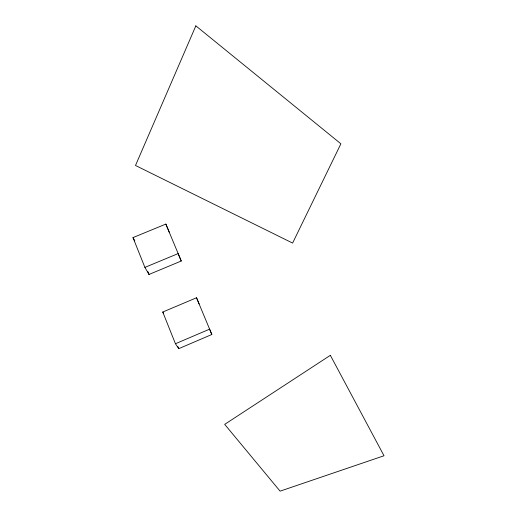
<?xml version="1.0" encoding="UTF-8"?>
<svg xmlns="http://www.w3.org/2000/svg" width="517" height="517" viewBox="0 0 517 517"><rect width="100%" height="100%" fill="white"/><g stroke="black" fill="none" stroke-linecap="round" stroke-linejoin="round"><path stroke-width="0.78" d="M175.437 343.74L209.592 329.155L211.828 334.499L178.733 348.665L175.437 343.74L162.758 312.029L196.531 297.766L199.135 303.996M149.012 274.449L181.247 261.02L165.86 224.081L132.985 237.594L144.902 267.399L149.012 274.449L147.823 271.47M144.902 267.399L178.145 253.588L181.247 261.02M162.758 312.029L163.566 313.321M132.985 237.594L134.821 240.857M165.86 224.081L169.292 232.288M196.531 297.766L211.828 334.499M177.854 346.461L178.733 348.665M195.853 25.85L135.499 165.479L292.603 243.074L340.89 143.797L195.853 25.85M330.35 355.321L224.695 424.367L280.091 491.15L384.015 455.761L330.35 355.321"/></g></svg>
